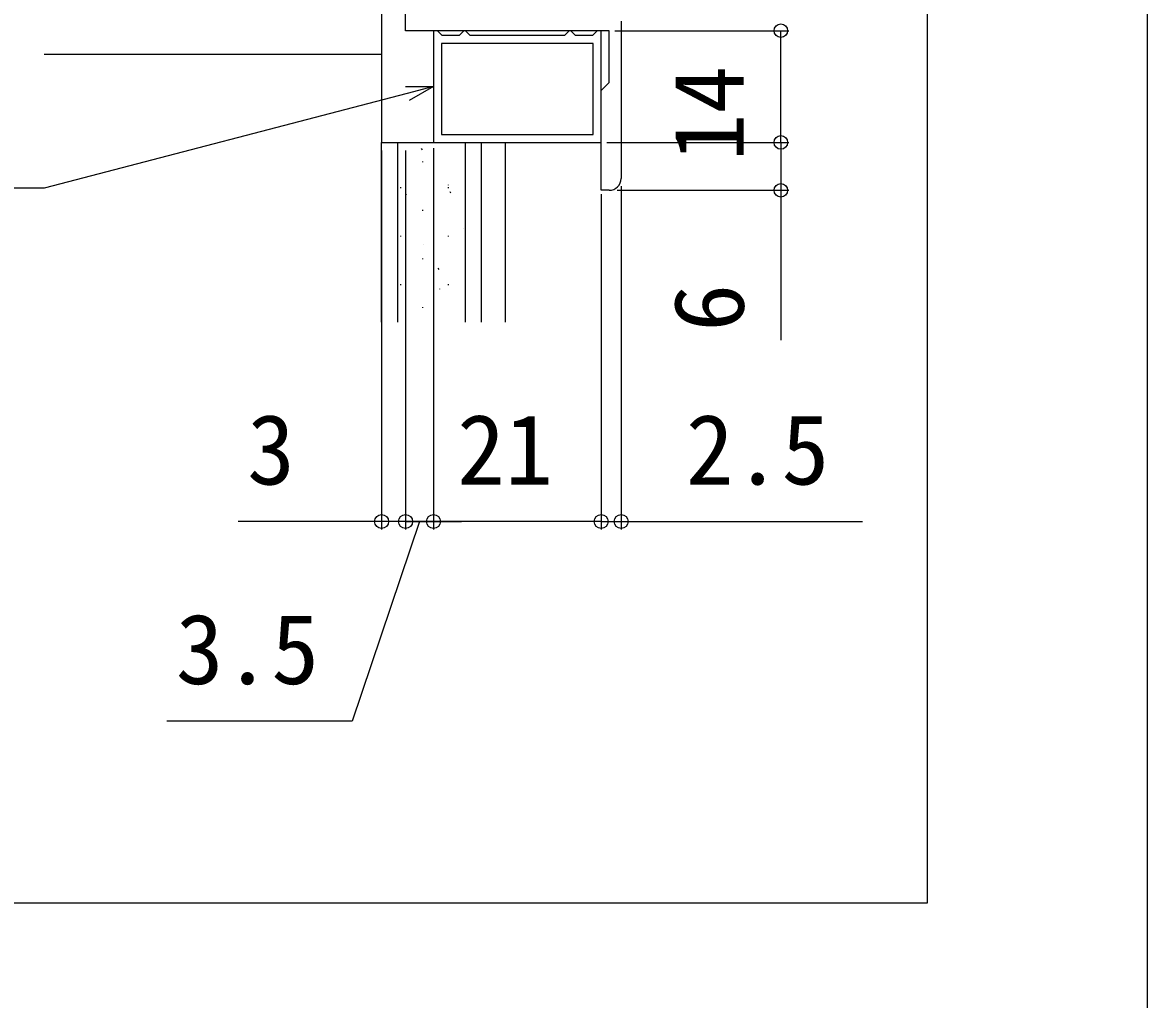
# Model space of a CAD drawing. Units: millimetres, scale not verified. Extents: x -700 to 700, y -1078 to 1074.
# Drawn here: x 559.1 to 700, y 256.9 to 379.3 of the extents above; entities that cross this region are included whole.
import ezdxf
from ezdxf.enums import TextEntityAlignment as Align

# ---------------------------------------------------------------- set-up
doc = ezdxf.new("R2010")
doc.units = ezdxf.units.MM
doc.header["$LTSCALE"] = 6
for name, color, linetype in [('0-3_YKK_11', 7, 'Continuous'), ('0-4_YKK_12', 2, 'Continuous'), ('0-5_YKK_13', 4, 'Continuous'), ('0-7_YKK_D', 6, 'Continuous'), ('0-8_YKK_ZWAK', 7, 'Continuous'), ('0-9_YSS_K', 3, 'Continuous')]:
    doc.layers.add(name, color=color, linetype=linetype)
doc.styles.add('ＭＳ ゴシック', font='')
doc.styles.get('ＭＳ ゴシック').set_extended_font_data('MS Gothic')

msp = doc.modelspace()

# ---------------------------------------------------------------- linework, layer by layer
at = {"layer": '0-3_YKK_11'}
for points in [[(607.08, 378.281), (607.08, 514.281)], [(634.08, 379.481), (634.08, 359.781)], [(632.58, 358.281), (631.58, 358.281), (631.58, 370.781), (632.58, 371.781), (632.58, 378.281), (607.08, 378.281)]]:
    msp.add_lwpolyline(points, dxfattribs=at)
for points in [[(610.58, 364.281), (631.58, 364.281), (631.58, 378.281), (631.08, 378.281), (630.78, 377.981), (630.48, 377.681), (628.38, 377.681), (628.08, 377.981), (627.78, 378.281), (627.58, 378.281), (627.28, 377.981), (626.98, 377.681), (615.18, 377.681), (614.88, 377.981), (614.58, 378.281), (614.38, 378.281), (614.08, 377.981), (613.78, 377.681), (611.68, 377.681), (611.38, 377.981), (611.08, 378.281), (610.58, 378.281)], [(630.58, 376.681), (611.58, 376.681), (611.58, 365.281), (630.58, 365.281)]]:
    msp.add_lwpolyline(points, close=True, dxfattribs=at)
msp.add_arc((632.58, 359.781), 1.5, 270.00001, 359.99999, dxfattribs=at)
at = {"layer": '0-4_YKK_12'}
msp.add_lwpolyline([(672.456, 649.5), (435.647, 649.5), (435.647, 269.009), (672.456, 269.009)], close=True, dxfattribs=at)
at = {"layer": '0-5_YKK_13'}
msp.add_line((619.58, 341.78), (619.58, 364.28), dxfattribs=at)
at = {"layer": '0-7_YKK_D'}
for p, q in [((633.28, 378.281), (655.08, 378.281)), ((654.08, 364.281), (654.08, 378.281)), ((610.58, 363.581), (610.58, 315.78)), ((610.58, 363.581), (610.58, 315.78)), ((632.28, 364.281), (655.08, 364.281)), ((632.28, 364.281), (655.08, 364.281)), ((604.08, 363.28), (604.08, 315.78)), ((607.08, 363.28), (607.08, 315.78)), ((607.08, 363.28), (607.08, 315.78)), ((633.58, 358.281), (655.08, 358.281)), ((634.08, 358.781), (634.08, 315.78)), ((631.58, 357.781), (631.58, 315.78)), ((631.58, 357.781), (631.58, 315.78)), ((604.08, 316.78), (586.126, 316.78)), ((607.08, 316.78), (603.58, 316.78)), ((607.08, 316.78), (604.08, 316.78)), ((610.58, 316.78), (607.08, 316.78)), ((610.58, 316.78), (607.08, 316.78)), ((607.08, 316.78), (610.58, 316.78)), ((610.58, 316.78), (614.08, 316.78)), ((631.58, 316.78), (610.58, 316.78)), ((631.58, 316.78), (628.08, 316.78)), ((631.58, 316.78), (634.08, 316.78)), ((634.08, 316.78), (664.308, 316.78))]:
    msp.add_line(p, q, dxfattribs=at)
for points in [[(610.58, 371.281), (607.291, 370.421), (561.801, 358.539), (460.342, 358.539)], [(607.06, 371.303), (610.58, 371.281), (607.521, 369.54)], [(654.08, 364.281), (654.08, 358.281), (654.08, 339.526)], [(608.83, 316.78), (600.413, 291.78), (577.186, 291.78)]]:
    msp.add_lwpolyline(points, dxfattribs=at)
for centre, radius in [((654.08, 378.281), 0.85), ((654.08, 364.281), 0.85), ((654.08, 364.281), 0.85), ((654.08, 358.281), 0.85), ((604.08, 316.78), 0.875), ((607.08, 316.78), 0.875), ((607.08, 316.78), 0.875), ((610.58, 316.78), 0.875), ((610.58, 316.78), 0.875), ((631.58, 316.78), 0.875), ((631.58, 316.78), 0.875), ((634.08, 316.78), 0.875)]:
    msp.add_circle(centre, radius, dxfattribs=at)
at = {"layer": '0-8_YKK_ZWAK'}
msp.add_lwpolyline([(-700, -1077.5), (700, -1077.5), (700, 962.5)], dxfattribs=at)
at = {"layer": '0-9_YSS_K'}
for p, q in [((604.08, 375.281), (604.08, 364.28)), ((604.08, 341.78), (604.08, 364.28)), ((604.08, 364.28), (616.58, 364.28)), ((606.08, 364.24), (606.08, 341.781)), ((614.58, 341.781), (614.58, 364.24)), ((616.58, 341.781), (616.58, 364.28)), ((616.58, 341.78), (616.58, 364.28)), ((609.045, 363.505), (609.156, 363.339)), ((609.194, 361.899), (609.194, 361.799)), ((606.444, 358.669), (606.444, 358.569)), ((612.396, 358.949), (612.403, 358.93)), ((612.424, 358.669), (612.424, 358.569)), ((612.605, 358.127), (612.716, 357.96)), ((607.138, 357.751), (607.145, 357.733)), ((609.194, 355.819), (609.194, 355.719)), ((606.444, 352.589), (606.444, 352.489)), ((612.424, 352.589), (612.424, 352.489)), ((614.339, 353.463), (614.346, 353.444)), ((609.348, 351.511), (609.355, 351.492)), ((609.194, 349.739), (609.194, 349.639)), ((611.127, 348.522), (611.238, 348.355)), ((606.444, 346.509), (606.444, 346.409)), ((611.324, 345.931), (611.331, 345.912)), ((612.424, 346.509), (612.424, 346.409)), ((609.194, 343.659), (609.194, 343.559))]:
    msp.add_line(p, q, dxfattribs=at)
msp.add_lwpolyline([(561.801, 414.281), (604.08, 414.281), (604.08, 375.281), (561.801, 375.281)], dxfattribs=at)

# ---------------------------------------------------------------- texts
at = {"layer": '0-7_YKK_D', "style": 'ＭＳ ゴシック'}
for s, p in [('14', (652.08, 361.906)), ('6', (652.08, 340.571))]:
    msp.add_text(s, height=8.798, rotation=90, dxfattribs=at).set_placement(p, align=Align.BOTTOM_LEFT)
for s, p in [('3', (587.239, 318.78)), ('21', (613.546, 318.78)), ('2.5', (642.194, 318.78)), ('3.5', (578.3, 293.78))]:
    msp.add_text(s, height=8.798, dxfattribs=at).set_placement(p, align=Align.BOTTOM_LEFT)

doc.saveas('drawing.dxf')
